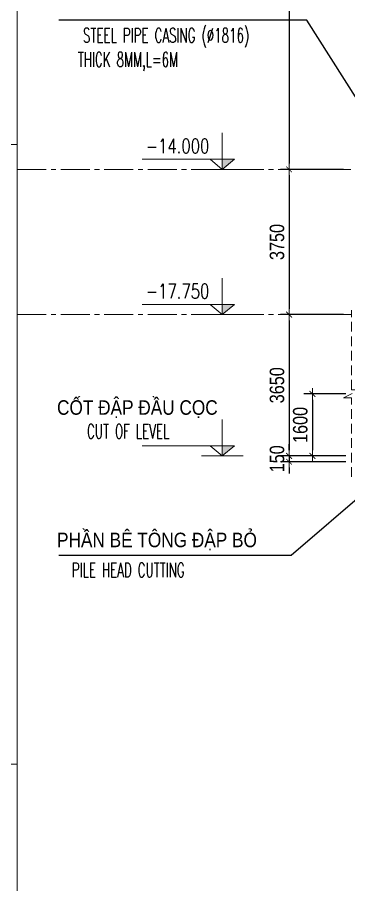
# Model space of a CAD drawing. Header units: millimetres. Extents: x -2123450 to -961021, y -260876 to 649159.
# Drawn here: x -1354395 to -1345823, y 473870 to 496271 of the extents above; entities that cross this region are included whole.
import ezdxf
from ezdxf.enums import TextEntityAlignment as Align

# ---------------------------------------------------------------- set-up
doc = ezdxf.new("R2010")
doc.units = ezdxf.units.MM
doc.header["$LTSCALE"] = 1000
doc.header["$MEASUREMENT"] = 0
doc.header["$PDMODE"] = 66
doc.linetypes.add('CENTER2', pattern=[1.125, 0.75, -0.125, 0.125, -0.125])
doc.linetypes.add('HIDDEN', pattern=[0.375, 0.25, -0.125])
doc.layers.get('DEFPOINTS').update_dxf_attribs({"linetype": 'CONTINUOUS'})
for name, color, linetype, lineweight in [('NDC_S_AXIS', 5, 'CENTER2', 15), ('NDC_S_CONTINUOUS', 3, 'CONTINUOUS', 20), ('NDC_S_DIM', 1, 'CONTINUOUS', 9), ('NDC_S_FOUNDATION NAME', 7, 'CONTINUOUS', 20), ('NDC_S_HATCH MATERIAL', 8, 'CONTINUOUS', 13), ('NDC_S_LEADER', 1, 'CONTINUOUS', 9), ('NDC_S_LEVEL', 3, 'CONTINUOUS', 20), ('NDC_S_LEVEL TEXT', 7, 'CONTINUOUS', 20)]:
    doc.layers.add(name, color=color, linetype=linetype, lineweight=lineweight)
doc.layers.add('TEXT', color=7, linetype='CONTINUOUS')
doc.styles.add('NDC_ARIAL', font='arial.ttf', dxfattribs={"width": 0.8})
doc.styles.add('NDC_ROMANS', font='romans.shx', dxfattribs={"width": 0.8, "bigfont": 'vns.shx'})
doc.styles.get("Standard").update_dxf_attribs({"font": 'romans.shx', "bigfont": 'vns.shx'})
doc.dimstyles.new('NDC_1-100', dxfattribs={"dimscale": 100, "dimtxt": 2.2, "dimasz": 1, "dimexe": 1.5, "dimexo": 2, "dimgap": 0.8, "dimtad": 1, "dimdec": 0, "dimdsep": 46, "dimtxsty": 'NDC_ARIAL', "dimblk": 'DIMMARK', "dimcen": 49999.938995, "dimdle": 1.5, "dimclrd": 1, "dimclre": 1, "dimclrt": 3, "dimadec": 0, "dimazin": 0, "dimtfac": 1, "dimtdec": 0, "dimtix": 1, "dimtmove": 2, "dimatfit": 3, "dimfxl": 1, "dimarcsym": 0})
doc.dimstyles.new('NDC_1-150', dxfattribs={"dimscale": 150, "dimtxt": 2.5, "dimasz": 1, "dimexe": 1.5, "dimexo": 0, "dimgap": 0.8, "dimtad": 1, "dimdec": 0, "dimdsep": 46, "dimtxsty": 'NDC_ARIAL', "dimblk": 'DIMMARK', "dimcen": 49999.938995, "dimdle": 1.5, "dimclrd": 1, "dimclre": 1, "dimclrt": 3, "dimadec": 0, "dimazin": 0, "dimtfac": 1, "dimtdec": 0, "dimtix": 1, "dimtmove": 2, "dimatfit": 3, "dimfxl": 1, "dimarcsym": 0})

# ---------------------------------------------------------------- blocks, each defined once
blk = doc.blocks.new('TRỤ DC HK5-B3')
at = {"layer": 'NDC_S_CONTINUOUS'}
for p, q in [((21923, -18871), (16381, -18871)), ((21923, -34871), (16380, -34871))]:
    blk.add_line(p, q, dxfattribs=at)
blk = doc.blocks.new('DIMMARK')
at = {"layer": 'NDC_S_DIM', "color": 1}
blk.add_line((-1.5, 0), (1, 0), dxfattribs=at)
at = {"layer": 'NDC_S_DIM', "color": 2, "const_width": 0.15}
blk.add_lwpolyline([(-0.5, -0.5), (0.5, 0.5)], dxfattribs=at)
blk = doc.blocks.new('*D1955')
at = {"layer": 'DEFPOINTS', "color": 0, "transparency": 16777216}
for p in [(-1345961, 505983), (-1347364, 492343), (-1345961, 492343)]:
    blk.add_point(p, dxfattribs=at)
at = {"layer": 'NDC_S_DIM', "color": 1, "lineweight": -2, "transparency": 16777216}
for p, q in [((-1345961, 505983), (-1347589, 505983)), ((-1347364, 505833), (-1347364, 492493)), ((-1345961, 492343), (-1347589, 492343))]:
    blk.add_line(p, q, dxfattribs=at)
at = {"layer": 'NDC_S_DIM', "color": 1, "lineweight": -2, "transparency": 16777216, "xscale": 150, "yscale": 150, "zscale": 150}
for p, rotation in [((-1347364, 505983), 90), ((-1347364, 492343), 270)]:
    blk.add_blockref('DIMMARK', p, dxfattribs=dict(at, rotation=rotation))
at = {"layer": 'NDC_S_DIM', "color": 3, "transparency": 16777216, "insert": (-1347676, 499163), "char_height": 375, "attachment_point": 5, "rotation": 90, "style": 'NDC_ARIAL'}
blk.add_mtext('13640', dxfattribs=at)
blk = doc.blocks.new('*D1957')
at = {"layer": 'DEFPOINTS', "color": 0, "transparency": 16777216}
for p in [(-1345961, 488593), (-1347364, 484943), (-1345961, 484943)]:
    blk.add_point(p, dxfattribs=at)
at = {"layer": 'NDC_S_DIM', "color": 1, "lineweight": -2, "transparency": 16777216}
for p, q in [((-1345961, 488593), (-1347589, 488593)), ((-1347364, 488443), (-1347364, 485093)), ((-1345961, 484943), (-1347589, 484943))]:
    blk.add_line(p, q, dxfattribs=at)
at = {"layer": 'NDC_S_DIM', "color": 1, "lineweight": -2, "transparency": 16777216, "xscale": 150, "yscale": 150, "zscale": 150}
for p, rotation in [((-1347364, 488593), 90), ((-1347364, 484943), 270)]:
    blk.add_blockref('DIMMARK', p, dxfattribs=dict(at, rotation=rotation))
at = {"layer": 'NDC_S_DIM', "color": 3, "transparency": 16777216, "insert": (-1347676, 486768), "char_height": 375, "attachment_point": 5, "rotation": 90, "style": 'NDC_ARIAL'}
blk.add_mtext('3650', dxfattribs=at)
blk = doc.blocks.new('*D1958')
at = {"layer": 'DEFPOINTS', "color": 0, "transparency": 16777216}
for p in [(-1347364, 484793), (-1345896, 484943), (-1345896, 484793)]:
    blk.add_point(p, dxfattribs=at)
at = {"layer": 'NDC_S_DIM', "color": 1, "lineweight": -2, "transparency": 16777216}
for p, q in [((-1347364, 485093), (-1347364, 485243)), ((-1345896, 484943), (-1347589, 484943)), ((-1345896, 484793), (-1347589, 484793)), ((-1347364, 484943), (-1347364, 484793)), ((-1347364, 484643), (-1347364, 484493))]:
    blk.add_line(p, q, dxfattribs=at)
at = {"layer": 'NDC_S_DIM', "color": 1, "lineweight": -2, "transparency": 16777216, "xscale": 150, "yscale": 150, "zscale": 150}
for p, rotation in [((-1347364, 484943), 270), ((-1347364, 484793), 90)]:
    blk.add_blockref('DIMMARK', p, dxfattribs=dict(at, rotation=rotation))
at = {"layer": 'NDC_S_DIM', "color": 3, "transparency": 16777216, "insert": (-1347676, 484868), "char_height": 375, "attachment_point": 5, "rotation": 90, "style": 'NDC_ARIAL'}
blk.add_mtext('150', dxfattribs=at)
blk = doc.blocks.new('*D1959')
at = {"layer": 'DEFPOINTS', "color": 0, "transparency": 16777216}
for p in [(-1345896, 486543), (-1346762, 484943), (-1345896, 484943)]:
    blk.add_point(p, dxfattribs=at)
at = {"layer": 'NDC_S_DIM', "color": 1, "lineweight": -2, "transparency": 16777216}
for p, q in [((-1345896, 486543), (-1346987, 486543)), ((-1346762, 486393), (-1346762, 485093)), ((-1345896, 484943), (-1346987, 484943))]:
    blk.add_line(p, q, dxfattribs=at)
at = {"layer": 'NDC_S_DIM', "color": 1, "lineweight": -2, "transparency": 16777216, "xscale": 150, "yscale": 150, "zscale": 150}
for p, rotation in [((-1346762, 486543), 90), ((-1346762, 484943), 270)]:
    blk.add_blockref('DIMMARK', p, dxfattribs=dict(at, rotation=rotation))
at = {"layer": 'NDC_S_DIM', "color": 3, "transparency": 16777216, "insert": (-1347074, 485743), "char_height": 375, "attachment_point": 5, "rotation": 90, "style": 'NDC_ARIAL'}
blk.add_mtext('1600', dxfattribs=at)
blk = doc.blocks.new('COT CAO DO')
at = {"layer": 'NDC_S_LEVEL'}
h = blk.add_hatch(color=256, dxfattribs=at)
h.dxf.hatch_style = 1
h.paths.add_polyline_path([(48207, 284502), (48521, 284502), (48207, 284239)])
for p, q in [((48207, 284239), (48207, 285183)), ((48521, 284502), (46132, 284502)), ((47893, 284502), (48207, 284239)), ((48521, 284502), (48207, 284239)), ((48745, 284239), (47669, 284239))]:
    blk.add_line(p, q, dxfattribs=at)
blk = doc.blocks.new('*D2006')
at = {"layer": 'DEFPOINTS', "color": 0, "transparency": 16777216}
for p in [(-1345961, 492343), (-1347364, 488593), (-1345961, 488593)]:
    blk.add_point(p, dxfattribs=at)
at = {"layer": 'NDC_S_DIM', "color": 1, "lineweight": -2, "transparency": 16777216}
for p, q in [((-1345961, 492343), (-1347589, 492343)), ((-1347364, 492193), (-1347364, 488743)), ((-1345961, 488593), (-1347589, 488593))]:
    blk.add_line(p, q, dxfattribs=at)
at = {"layer": 'NDC_S_DIM', "color": 1, "lineweight": -2, "transparency": 16777216, "xscale": 150, "yscale": 150, "zscale": 150}
for p, rotation in [((-1347364, 492343), 90), ((-1347364, 488593), 270)]:
    blk.add_blockref('DIMMARK', p, dxfattribs=dict(at, rotation=rotation))
at = {"layer": 'NDC_S_DIM', "color": 3, "transparency": 16777216, "insert": (-1347676, 490468), "char_height": 375, "attachment_point": 5, "rotation": 90, "style": 'NDC_ARIAL'}
blk.add_mtext('3750', dxfattribs=at)

msp = doc.modelspace()

# ---------------------------------------------------------------- linework, layer by layer
at = {"layer": 'NDC_S_AXIS', "color": 1}
for p, q in [((-1354395.11, 492343.34), (-1329637.34, 492343.34)), ((-1354395.11, 488593.34), (-1329637.34, 488593.34))]:
    msp.add_line(p, q, dxfattribs=at)
at = {"layer": 'NDC_S_CONTINUOUS'}
msp.add_line((-1354395.11, 511854.12), (-1354395.11, 449260.16), dxfattribs=at)
at = {"layer": 'NDC_S_HATCH MATERIAL', "linetype": 'HIDDEN'}
msp.add_lwpolyline([(-1345749.37, 484400.11), (-1345749.37, 486443.95), (-1345959.37, 486443.95), (-1345539.37, 486653.95), (-1345749.37, 486653.95), (-1345749.37, 488707.59)], dxfattribs=at)

# ---------------------------------------------------------------- block references
at = {"layer": 'NDC_S_DIM', "lineweight": 100}
for p in [(-1397299.03, 208104.66), (-1397299.03, 204354.66), (-1397299.03, 200704.66)]:
    msp.add_blockref('COT CAO DO', p, dxfattribs=at)
at = {"layer": 'NDC_S_FOUNDATION NAME', "color": 3}
msp.add_blockref('TRỤ DC HK5-B3', (-1376318.3, 511854.12), dxfattribs=at)

# ---------------------------------------------------------------- texts
at = {"layer": 'NDC_S_FOUNDATION NAME', "style": 'NDC_ARIAL', "width": 0.85}
for s, p in [('CỐT ĐẬP ĐẦU CỌC', (-1353367.63, 486005.81)), ('PHẦN BÊ TÔNG ĐẬP BỎ', (-1353367.63, 482585.49))]:
    msp.add_text(s, height=375, dxfattribs=at).set_placement(p)
at = {"layer": 'NDC_S_LEVEL TEXT', "style": 'NDC_ROMANS', "width": 0.75}
for s, p in [('-14.000', (-1350245.82, 492761.12)), ('-17.750', (-1350245.82, 489011.12))]:
    msp.add_text(s, height=375, dxfattribs=at).set_placement(p, align=Align.CENTER)
at = {"layer": 'TEXT', "color": 3, "linetype": 'Continuous', "ltscale": 0.8, "width": 0.6}
for s, p in [('STEEL PIPE CASING (%%C1816)', (-1350546.96, 495807.47)), ('THICK 8MM,L=6M', (-1351534.29, 495183)), ('CUT OF LEVEL', (-1351526.88, 485579.22)), ('PILE HEAD CUTTING', (-1351526.88, 481998.13))]:
    msp.add_text(s, height=375, dxfattribs=at).set_placement(p, align=Align.MIDDLE_CENTER)

# ---------------------------------------------------------------- dimensions: what is measured, and where the dimension line sits
at = {"layer": 'NDC_S_DIM'}
for base, p1, p2, picture, middle in [((-1347364.46, 492343.34), (-1345961.49, 505983.34), (-1345961.49, 492343.34), '*D1955', (-1347676.05, 499163.34)), ((-1347364.46, 488593.34), (-1345961.49, 492343.34), (-1345961.49, 488593.34), '*D2006', (-1347676.05, 490468.34)), ((-1347364.46, 484943.34), (-1345961.49, 488593.34), (-1345961.49, 484943.34), '*D1957', (-1347676.05, 486768.34)), ((-1346762.3, 484943.34), (-1345896.44, 486543.34), (-1345896.44, 484943.34), '*D1959', (-1347073.77, 485743.34)), ((-1347364.46, 484793.34), (-1345896.44, 484943.34), (-1345896.44, 484793.34), '*D1958', (-1347675.92, 484868.34))]:
    dim = msp.add_linear_dim(base=base, p1=p1, p2=p2, angle=90, dimstyle='NDC_1-150', dxfattribs=at)
    dim.commit()
    dim.dimension.update_dxf_attribs({"geometry": picture, "text_midpoint": middle})

# ---------------------------------------------------------------- leaders
at = {"layer": 'NDC_S_LEADER'}
for points in [[(-1344352.88, 492181.94), (-1346907.62, 496195.93), (-1353319.09, 496195.93)], [(-1343223.96, 485870.76), (-1347312.76, 482371.97), (-1353319.09, 482371.97)]]:
    msp.add_leader(points, dimstyle='NDC_1-100', override={"dimscale": 1, "dimasz": 200, "dimfxl": 150}, dxfattribs=at)

doc.saveas('drawing.dxf')
